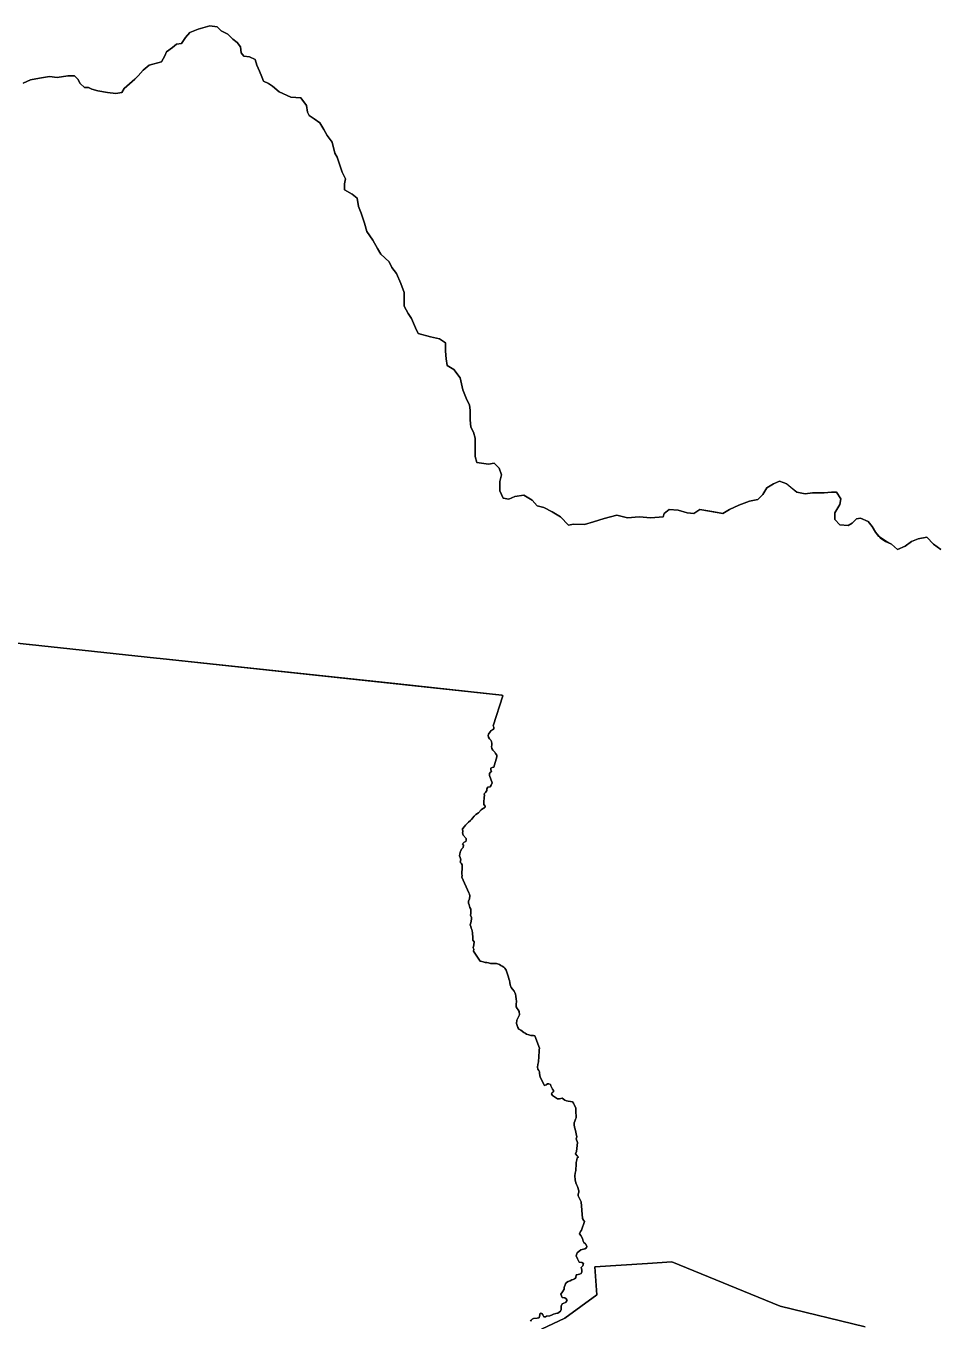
# Model space of a CAD drawing. Header units: inches. Extents: x 33.9 to 41.9, y -4.8 to 5.4.
# Drawn here: x 37.1842 to 37.5279, y 0.2744 to 0.7641 of the extents above; entities that cross this region are included whole.
import ezdxf

# ---------------------------------------------------------------- set-up
doc = ezdxf.new("R2010")
doc.units = ezdxf.units.IN
doc.header["$MEASUREMENT"] = 0
doc.layers.add('Counties', color=7, linetype='Continuous')

msp = doc.modelspace()

# ---------------------------------------------------------------- linework, layer by layer
at = {"layer": 'Counties'}
for points in [[(37.53009, 0.56617), (37.52726, 0.56824), (37.52476, 0.57081), (37.52146, 0.57021), (37.51899, 0.56918), (37.51652, 0.56741), (37.5137, 0.56618), (37.51144, 0.56819), (37.50946, 0.56916), (37.50658, 0.57112), (37.50532, 0.5727), (37.50408, 0.57491), (37.50251, 0.57681), (37.49969, 0.57807), (37.49812, 0.57776), (37.49655, 0.57618), (37.49498, 0.57524), (37.49185, 0.57556), (37.48997, 0.57746), (37.48998, 0.57998), (37.49186, 0.58314), (37.49218, 0.58535), (37.49062, 0.58788), (37.48874, 0.58788), (37.48592, 0.58757), (37.48153, 0.58758), (37.47871, 0.58726), (37.47557, 0.5879), (37.47401, 0.58917), (37.47182, 0.59106), (37.469, 0.59202), (37.4668, 0.59107), (37.46429, 0.58949), (37.46272, 0.58697), (37.46084, 0.58508), (37.4577, 0.58445), (37.45362, 0.58288), (37.45017, 0.5813), (37.44766, 0.57973), (37.44421, 0.58036), (37.43888, 0.58132), (37.43669, 0.57974), (37.43418, 0.58006), (37.43073, 0.58101), (37.42728, 0.58134), (37.4254, 0.57976), (37.42509, 0.57849), (37.42038, 0.57819), (37.416, 0.57851), (37.41161, 0.5782), (37.40753, 0.57915), (37.40283, 0.57789), (37.39875, 0.57664), (37.3953, 0.57569), (37.39122, 0.5757), (37.38934, 0.57539), (37.38621, 0.57855), (37.38308, 0.58045), (37.37995, 0.58203), (37.37745, 0.58267), (37.37557, 0.58488), (37.37244, 0.58678), (37.36899, 0.58616), (37.36679, 0.58521), (37.3646, 0.58553), (37.36335, 0.58837), (37.36336, 0.59185), (37.36399, 0.59437), (37.36305, 0.5969), (37.36118, 0.5988), (37.35898, 0.59849), (37.35459, 0.59913), (37.35397, 0.60134), (37.35398, 0.60513), (37.35398, 0.60829), (37.35336, 0.6105), (37.35242, 0.6124), (37.35211, 0.61524), (37.35212, 0.61871), (37.35181, 0.62092), (37.35088, 0.62282), (37.34932, 0.62661), (37.34838, 0.63104), (37.34588, 0.6342), (37.34338, 0.63578), (37.34307, 0.63831), (37.34276, 0.64115), (37.34277, 0.64431), (37.34058, 0.64589), (37.33713, 0.64653), (37.33243, 0.6478), (37.33149, 0.65001), (37.32993, 0.65349), (37.32868, 0.65539), (37.32712, 0.65823), (37.32712, 0.66044), (37.32713, 0.66329), (37.32588, 0.66676), (37.32432, 0.67055), (37.32245, 0.67277), (37.32151, 0.67498), (37.31838, 0.67783), (37.31713, 0.68004), (37.31526, 0.6832), (37.31307, 0.68636), (37.31213, 0.68952), (37.31089, 0.69332), (37.30995, 0.69584), (37.30933, 0.699), (37.30745, 0.70059), (37.30463, 0.70217), (37.30464, 0.70438), (37.30495, 0.70627), (37.30371, 0.7088), (37.30183, 0.71449), (37.3009, 0.71607), (37.29997, 0.72018), (37.29809, 0.72271), (37.29684, 0.72492), (37.29528, 0.72745), (37.29309, 0.72903), (37.29121, 0.7303), (37.29058, 0.73157), (37.29027, 0.73409), (37.28809, 0.73694), (37.28432, 0.73726), (37.27994, 0.73916), (37.27744, 0.74138), (37.27587, 0.74233), (37.27399, 0.74327), (37.27337, 0.74485), (37.27243, 0.74707), (37.2715, 0.74928), (37.27087, 0.75149), (37.26868, 0.75244), (37.26649, 0.75276), (37.26555, 0.75403), (37.26524, 0.75624), (37.26399, 0.75782), (37.26242, 0.75908), (37.26055, 0.76098), (37.25804, 0.76225), (37.25648, 0.76383), (37.25365, 0.76415), (37.24926, 0.76289), (37.24613, 0.76163), (37.24455, 0.75974), (37.24298, 0.75753), (37.2411, 0.75722), (37.23953, 0.75596), (37.23734, 0.75438), (37.23671, 0.7528), (37.23545, 0.75059), (37.23074, 0.74934), (37.22854, 0.74745), (37.22666, 0.74524), (37.2254, 0.74398), (37.22132, 0.74051), (37.22038, 0.73893), (37.21818, 0.73862), (37.21505, 0.73894), (37.21129, 0.73957), (37.20909, 0.74021), (37.20784, 0.74084), (37.20627, 0.74084), (37.20471, 0.74243), (37.20377, 0.74401), (37.20252, 0.74527), (37.20001, 0.74528), (37.19594, 0.74465), (37.19312, 0.74497), (37.18935, 0.74434), (37.1859, 0.74372), (37.18308, 0.74246)], [(37.18308, 0.74246), (37.1859, 0.74372), (37.18935, 0.74434), (37.19312, 0.74497), (37.19594, 0.74465), (37.20001, 0.74528), (37.20252, 0.74527), (37.20377, 0.74401), (37.20471, 0.74243), (37.20627, 0.74084), (37.20784, 0.74084), (37.20909, 0.74021), (37.21129, 0.73957), (37.21505, 0.73894), (37.21818, 0.73862), (37.22038, 0.73893), (37.22132, 0.74051), (37.2254, 0.74398), (37.22666, 0.74524), (37.22854, 0.74745), (37.23074, 0.74934), (37.23545, 0.75059), (37.23671, 0.7528), (37.23734, 0.75438), (37.23953, 0.75596), (37.2411, 0.75722), (37.24298, 0.75753), (37.24455, 0.75974), (37.24613, 0.76163), (37.24926, 0.76289), (37.25365, 0.76415), (37.25648, 0.76383), (37.25804, 0.76225), (37.26055, 0.76098), (37.26242, 0.75908), (37.26399, 0.75782), (37.26524, 0.75624), (37.26555, 0.75403), (37.26649, 0.75276), (37.26868, 0.75244), (37.27087, 0.75149), (37.2715, 0.74928), (37.27243, 0.74707), (37.27337, 0.74485), (37.27399, 0.74327), (37.27587, 0.74233), (37.27744, 0.74138), (37.27994, 0.73916), (37.28432, 0.73726), (37.28809, 0.73694), (37.29027, 0.73409), (37.29058, 0.73157), (37.29121, 0.7303), (37.29309, 0.72903), (37.29528, 0.72745), (37.29684, 0.72492), (37.29809, 0.72271), (37.29997, 0.72018), (37.3009, 0.71607), (37.30183, 0.71449), (37.30371, 0.7088), (37.30495, 0.70627), (37.30464, 0.70438), (37.30463, 0.70217), (37.30745, 0.70059), (37.30933, 0.699), (37.30995, 0.69584), (37.31089, 0.69332), (37.31213, 0.68952), (37.31307, 0.68636), (37.31526, 0.6832), (37.31713, 0.68004), (37.31838, 0.67783), (37.32151, 0.67498), (37.32245, 0.67277), (37.32432, 0.67055), (37.32588, 0.66676), (37.32713, 0.66329), (37.32712, 0.66044), (37.32712, 0.65823), (37.32868, 0.65539), (37.32993, 0.65349), (37.33149, 0.65001), (37.33243, 0.6478), (37.33713, 0.64653), (37.34058, 0.64589), (37.34277, 0.64431), (37.34276, 0.64115), (37.34307, 0.63831), (37.34338, 0.63578), (37.34588, 0.6342), (37.34838, 0.63104), (37.34932, 0.62661), (37.35088, 0.62282), (37.35181, 0.62092), (37.35212, 0.61871), (37.35211, 0.61524), (37.35242, 0.6124), (37.35336, 0.6105), (37.35398, 0.60829), (37.35398, 0.60513), (37.35397, 0.60134), (37.35459, 0.59913), (37.35898, 0.59849), (37.36118, 0.5988), (37.36305, 0.5969), (37.36399, 0.59437), (37.36336, 0.59185), (37.36335, 0.58837), (37.3646, 0.58553), (37.36679, 0.58521), (37.36899, 0.58616), (37.37244, 0.58678), (37.37557, 0.58488), (37.37745, 0.58267), (37.37995, 0.58203), (37.38308, 0.58045), (37.38621, 0.57855), (37.38934, 0.57539), (37.39122, 0.5757), (37.3953, 0.57569), (37.39875, 0.57664), (37.40283, 0.57789), (37.40753, 0.57915), (37.41161, 0.5782), (37.416, 0.57851), (37.42038, 0.57819), (37.42509, 0.57849), (37.4254, 0.57976), (37.42728, 0.58134), (37.43073, 0.58101), (37.43418, 0.58006), (37.43669, 0.57974), (37.43888, 0.58132), (37.44766, 0.57973), (37.45017, 0.5813), (37.45362, 0.58288), (37.4577, 0.58445), (37.46084, 0.58508), (37.46272, 0.58697), (37.46429, 0.58949), (37.4668, 0.59107), (37.469, 0.59202), (37.47182, 0.59106), (37.47557, 0.5879), (37.47871, 0.58726), (37.48153, 0.58758), (37.48592, 0.58757), (37.48874, 0.58788), (37.49062, 0.58788), (37.49218, 0.58535), (37.49186, 0.58314), (37.48998, 0.57998), (37.48997, 0.57746), (37.49185, 0.57556), (37.49498, 0.57524), (37.49655, 0.57618), (37.49812, 0.57776), (37.49969, 0.57807), (37.50251, 0.57681), (37.50408, 0.57491), (37.50532, 0.5727), (37.50714, 0.57055), (37.50912, 0.56923), (37.51144, 0.56819), (37.5137, 0.56618), (37.51652, 0.56741), (37.51899, 0.56918), (37.52146, 0.57021), (37.52476, 0.57081), (37.52726, 0.56824), (37.53009, 0.56617)], [(37.53009, 0.56617), (37.52726, 0.56824), (37.52476, 0.57081), (37.52146, 0.57021), (37.51899, 0.56918), (37.51652, 0.56741), (37.5137, 0.56618), (37.51144, 0.56819), (37.50946, 0.56916), (37.50658, 0.57112), (37.50532, 0.5727), (37.50408, 0.57491), (37.50251, 0.57681), (37.49969, 0.57807), (37.49812, 0.57776), (37.49655, 0.57618), (37.49498, 0.57524), (37.49185, 0.57556), (37.48997, 0.57746), (37.48998, 0.57998), (37.49186, 0.58314), (37.49218, 0.58535), (37.49062, 0.58788), (37.48874, 0.58788), (37.48592, 0.58757), (37.48153, 0.58758), (37.47871, 0.58726), (37.47557, 0.5879), (37.47401, 0.58917), (37.47182, 0.59106), (37.469, 0.59202), (37.4668, 0.59107), (37.46429, 0.58949), (37.46272, 0.58697), (37.46084, 0.58508), (37.4577, 0.58445), (37.45362, 0.58288), (37.45017, 0.5813), (37.44766, 0.57973), (37.44421, 0.58036), (37.43888, 0.58132), (37.43669, 0.57974), (37.43418, 0.58006), (37.43073, 0.58101), (37.42728, 0.58134), (37.4254, 0.57976), (37.42509, 0.57849), (37.42038, 0.57819), (37.416, 0.57851), (37.41161, 0.5782), (37.40753, 0.57915), (37.40283, 0.57789), (37.39875, 0.57664), (37.3953, 0.57569), (37.39122, 0.5757), (37.38934, 0.57539), (37.38621, 0.57855), (37.38308, 0.58045), (37.37995, 0.58203), (37.37745, 0.58267), (37.37557, 0.58488), (37.37244, 0.58678), (37.36899, 0.58616), (37.36679, 0.58521), (37.3646, 0.58553), (37.36335, 0.58837), (37.36336, 0.59185), (37.36399, 0.59437), (37.36305, 0.5969), (37.36118, 0.5988), (37.35898, 0.59849), (37.35459, 0.59913), (37.35397, 0.60134), (37.35398, 0.60513), (37.35398, 0.60829), (37.35336, 0.6105), (37.35242, 0.6124), (37.35211, 0.61524), (37.35212, 0.61871), (37.35181, 0.62092), (37.35088, 0.62282), (37.34932, 0.62661), (37.34838, 0.63104), (37.34588, 0.6342), (37.34338, 0.63578), (37.34307, 0.63831), (37.34276, 0.64115), (37.34277, 0.64431), (37.34058, 0.64589), (37.33713, 0.64653), (37.33243, 0.6478), (37.33149, 0.65001), (37.32993, 0.65349), (37.32868, 0.65539), (37.32712, 0.65823), (37.32712, 0.66044), (37.32713, 0.66329), (37.32588, 0.66676), (37.32432, 0.67055), (37.32245, 0.67277), (37.32151, 0.67498), (37.31838, 0.67783), (37.31713, 0.68004), (37.31526, 0.6832), (37.31307, 0.68636), (37.31213, 0.68952), (37.31089, 0.69332), (37.30995, 0.69584), (37.30933, 0.699), (37.30745, 0.70059), (37.30463, 0.70217), (37.30464, 0.70438), (37.30495, 0.70627), (37.30371, 0.7088), (37.30183, 0.71449), (37.3009, 0.71607), (37.29997, 0.72018), (37.29809, 0.72271), (37.29684, 0.72492), (37.29528, 0.72745), (37.29309, 0.72903), (37.29121, 0.7303), (37.29058, 0.73157), (37.29027, 0.73409), (37.28809, 0.73694), (37.28432, 0.73726), (37.27994, 0.73916), (37.27744, 0.74138), (37.27587, 0.74233), (37.27399, 0.74327), (37.27337, 0.74485), (37.27243, 0.74707), (37.2715, 0.74928), (37.27087, 0.75149), (37.26868, 0.75244), (37.26649, 0.75276), (37.26555, 0.75403), (37.26524, 0.75624), (37.26399, 0.75782), (37.26242, 0.75908), (37.26055, 0.76098), (37.25804, 0.76225), (37.25648, 0.76383), (37.25365, 0.76415), (37.24926, 0.76289), (37.24613, 0.76163), (37.24455, 0.75974), (37.24298, 0.75753), (37.2411, 0.75722), (37.23953, 0.75596), (37.23734, 0.75438), (37.23671, 0.7528), (37.23545, 0.75059), (37.23074, 0.74934), (37.22854, 0.74745), (37.22666, 0.74524), (37.2254, 0.74398), (37.22132, 0.74051), (37.22038, 0.73893), (37.21818, 0.73862), (37.21505, 0.73894), (37.21129, 0.73957), (37.20909, 0.74021), (37.20784, 0.74084), (37.20627, 0.74084), (37.20471, 0.74243), (37.20377, 0.74401), (37.20252, 0.74527), (37.20001, 0.74528), (37.19594, 0.74465), (37.19312, 0.74497), (37.18935, 0.74434), (37.1859, 0.74372), (37.18308, 0.74246)], [(37.18308, 0.74246), (37.1859, 0.74372), (37.18935, 0.74434), (37.19312, 0.74497), (37.19594, 0.74465), (37.20001, 0.74528), (37.20252, 0.74527), (37.20377, 0.74401), (37.20471, 0.74243), (37.20627, 0.74084), (37.20784, 0.74084), (37.20909, 0.74021), (37.21129, 0.73957), (37.21505, 0.73894), (37.21818, 0.73862), (37.22038, 0.73893), (37.22132, 0.74051), (37.2254, 0.74398), (37.22666, 0.74524), (37.22854, 0.74745), (37.23074, 0.74934), (37.23545, 0.75059), (37.23671, 0.7528), (37.23734, 0.75438), (37.23953, 0.75596), (37.2411, 0.75722), (37.24298, 0.75753), (37.24455, 0.75974), (37.24613, 0.76163), (37.24926, 0.76289), (37.25365, 0.76415), (37.25648, 0.76383), (37.25804, 0.76225), (37.26055, 0.76098), (37.26242, 0.75908), (37.26399, 0.75782), (37.26524, 0.75624), (37.26555, 0.75403), (37.26649, 0.75276), (37.26868, 0.75244), (37.27087, 0.75149), (37.2715, 0.74928), (37.27243, 0.74707), (37.27337, 0.74485), (37.27399, 0.74327), (37.27587, 0.74233), (37.27744, 0.74138), (37.27994, 0.73916), (37.28432, 0.73726), (37.28809, 0.73694), (37.29027, 0.73409), (37.29058, 0.73157), (37.29121, 0.7303), (37.29309, 0.72903), (37.29528, 0.72745), (37.29684, 0.72492), (37.29809, 0.72271), (37.29997, 0.72018), (37.3009, 0.71607), (37.30183, 0.71449), (37.30371, 0.7088), (37.30495, 0.70627), (37.30464, 0.70438), (37.30463, 0.70217), (37.30745, 0.70059), (37.30933, 0.699), (37.30995, 0.69584), (37.31089, 0.69332), (37.31213, 0.68952), (37.31307, 0.68636), (37.31526, 0.6832), (37.31713, 0.68004), (37.31838, 0.67783), (37.32151, 0.67498), (37.32245, 0.67277), (37.32432, 0.67055), (37.32588, 0.66676), (37.32713, 0.66329), (37.32712, 0.66044), (37.32712, 0.65823), (37.32868, 0.65539), (37.32993, 0.65349), (37.33149, 0.65001), (37.33243, 0.6478), (37.33713, 0.64653), (37.34058, 0.64589), (37.34277, 0.64431), (37.34276, 0.64115), (37.34307, 0.63831), (37.34338, 0.63578), (37.34588, 0.6342), (37.34838, 0.63104), (37.34932, 0.62661), (37.35088, 0.62282), (37.35181, 0.62092), (37.35212, 0.61871), (37.35211, 0.61524), (37.35242, 0.6124), (37.35336, 0.6105), (37.35398, 0.60829), (37.35398, 0.60513), (37.35397, 0.60134), (37.35459, 0.59913), (37.35898, 0.59849), (37.36118, 0.5988), (37.36305, 0.5969), (37.36399, 0.59437), (37.36336, 0.59185), (37.36335, 0.58837), (37.3646, 0.58553), (37.36679, 0.58521), (37.36899, 0.58616), (37.37244, 0.58678), (37.37557, 0.58488), (37.37745, 0.58267), (37.37995, 0.58203), (37.38308, 0.58045), (37.38621, 0.57855), (37.38934, 0.57539), (37.39122, 0.5757), (37.3953, 0.57569), (37.39875, 0.57664), (37.40283, 0.57789), (37.40753, 0.57915), (37.41161, 0.5782), (37.416, 0.57851), (37.42038, 0.57819), (37.42509, 0.57849), (37.4254, 0.57976), (37.42728, 0.58134), (37.43073, 0.58101), (37.43418, 0.58006), (37.43669, 0.57974), (37.43888, 0.58132), (37.44766, 0.57973), (37.45017, 0.5813), (37.45362, 0.58288), (37.4577, 0.58445), (37.46084, 0.58508), (37.46272, 0.58697), (37.46429, 0.58949), (37.4668, 0.59107), (37.469, 0.59202), (37.47182, 0.59106), (37.47557, 0.5879), (37.47871, 0.58726), (37.48153, 0.58758), (37.48592, 0.58757), (37.48874, 0.58788), (37.49062, 0.58788), (37.49218, 0.58535), (37.49186, 0.58314), (37.48998, 0.57998), (37.48997, 0.57746), (37.49185, 0.57556), (37.49498, 0.57524), (37.49655, 0.57618), (37.49812, 0.57776), (37.49969, 0.57807), (37.50251, 0.57681), (37.50408, 0.57491), (37.50532, 0.5727), (37.50714, 0.57055), (37.50912, 0.56923), (37.51144, 0.56819), (37.5137, 0.56618), (37.51652, 0.56741), (37.51899, 0.56918), (37.52146, 0.57021), (37.52476, 0.57081), (37.52726, 0.56824), (37.53009, 0.56617)], [(37.14695, 0.53452), (37.18536, 0.53032), (37.18549, 0.5303), (37.23347, 0.52514), (37.2349, 0.52499), (37.36406, 0.51112), (37.36448, 0.51085), (37.36075, 0.4995), (37.36107, 0.49902), (37.36103, 0.49833), (37.36054, 0.498), (37.36011, 0.49769), (37.35963, 0.49718), (37.35908, 0.49641), (37.35897, 0.49591), (37.3591, 0.49519), (37.35937, 0.49459), (37.35989, 0.4941), (37.36018, 0.49356), (37.36031, 0.49279), (37.36033, 0.49225), (37.36017, 0.4917), (37.36026, 0.49098), (37.36074, 0.49027), (37.36139, 0.48956), (37.36175, 0.48906), (37.36213, 0.48843), (37.36223, 0.48775), (37.36103, 0.4839), (37.36043, 0.48371), (37.35997, 0.4835), (37.35997, 0.48281), (37.36022, 0.48225), (37.35974, 0.48196), (37.35938, 0.48144), (37.35946, 0.48079), (37.36047, 0.47794), (37.36004, 0.47708), (37.35968, 0.47645), (37.35873, 0.47635), (37.35842, 0.4757), (37.35835, 0.475), (37.35789, 0.47424), (37.35744, 0.47374), (37.35758, 0.47318), (37.35745, 0.4725), (37.35743, 0.47188), (37.35727, 0.47109), (37.35724, 0.47047), (37.35731, 0.46979), (37.35775, 0.46913), (37.35771, 0.46854), (37.35715, 0.46832), (37.35628, 0.4678), (37.35523, 0.46665), (37.35422, 0.46599), (37.3536, 0.46541), (37.35295, 0.4646), (37.35258, 0.46412), (37.35221, 0.46377), (37.35147, 0.46309), (37.35106, 0.4627), (37.35039, 0.46195), (37.34997, 0.46143), (37.34926, 0.46055), (37.34935, 0.45949), (37.34916, 0.459), (37.34942, 0.45811), (37.3506, 0.45686), (37.35066, 0.45634), (37.35044, 0.45583), (37.34981, 0.45554), (37.34925, 0.4549), (37.3496, 0.45444), (37.34951, 0.45353), (37.34902, 0.45294), (37.34851, 0.45206), (37.34818, 0.45106), (37.34808, 0.45038), (37.34836, 0.44973), (37.34852, 0.4489), (37.3483, 0.44797), (37.34867, 0.44762), (37.34913, 0.447), (37.34911, 0.44613), (37.34895, 0.44347), (37.34909, 0.44298), (37.34898, 0.44231), (37.35163, 0.43641), (37.35187, 0.43589), (37.35199, 0.43522), (37.35186, 0.43413), (37.35149, 0.43322), (37.35146, 0.43249), (37.35171, 0.43188), (37.35182, 0.43137), (37.35197, 0.43078), (37.35241, 0.43022), (37.35242, 0.42849), (37.35222, 0.42787), (37.35257, 0.42706), (37.35264, 0.42655), (37.35243, 0.42565), (37.3523, 0.42498), (37.35216, 0.42424), (37.35235, 0.42362), (37.35253, 0.42304), (37.3527, 0.42249), (37.35283, 0.42194), (37.35297, 0.42125), (37.35298, 0.42073), (37.35314, 0.41989), (37.35315, 0.41912), (37.35315, 0.41845), (37.35356, 0.41781), (37.35345, 0.41675), (37.35325, 0.41561), (37.35347, 0.41503), (37.35341, 0.41434), (37.35589, 0.41053), (37.35656, 0.4104), (37.35707, 0.41026), (37.35781, 0.41007), (37.35846, 0.40998), (37.35905, 0.4099), (37.35984, 0.40959), (37.36054, 0.40963), (37.36155, 0.40965), (37.36206, 0.40966), (37.36319, 0.40929), (37.36373, 0.40885), (37.36422, 0.40868), (37.36489, 0.40826), (37.36526, 0.40783), (37.36574, 0.40707), (37.36655, 0.40445), (37.36677, 0.40385), (37.36699, 0.40327), (37.36712, 0.4025), (37.36726, 0.40154), (37.36762, 0.40056), (37.36816, 0.39992), (37.36875, 0.39914), (37.36898, 0.39868), (37.36923, 0.39801), (37.3694, 0.39733), (37.36944, 0.39619), (37.36964, 0.39539), (37.36947, 0.39419), (37.36951, 0.39325), (37.36988, 0.39258), (37.37029, 0.39209), (37.37068, 0.3915), (37.37076, 0.39029), (37.37057, 0.38977), (37.37029, 0.38921), (37.36973, 0.3882), (37.36967, 0.387), (37.3699, 0.3862), (37.37013, 0.38548), (37.37045, 0.38488), (37.37121, 0.38449), (37.37239, 0.38356), (37.37292, 0.38329), (37.37343, 0.38299), (37.37431, 0.38267), (37.37502, 0.38248), (37.37601, 0.38245), (37.37656, 0.38228), (37.37827, 0.37769), (37.37817, 0.37699), (37.37815, 0.37647), (37.37792, 0.37246), (37.37774, 0.37141), (37.37754, 0.37044), (37.37772, 0.36968), (37.37813, 0.36916), (37.37827, 0.36865), (37.37831, 0.36811), (37.37853, 0.36661), (37.38025, 0.36348), (37.38079, 0.36379), (37.38135, 0.3641), (37.38185, 0.3642), (37.3825, 0.36385), (37.38262, 0.36334), (37.38293, 0.36259), (37.38329, 0.36208), (37.38356, 0.36164), (37.38358, 0.36111), (37.38312, 0.36087), (37.38287, 0.3604), (37.38325, 0.35975), (37.38518, 0.35853), (37.38585, 0.35853), (37.38688, 0.35868), (37.38785, 0.35796), (37.38856, 0.3577), (37.38914, 0.35756), (37.38999, 0.35745), (37.39086, 0.35731), (37.39117, 0.35684), (37.39146, 0.35629), (37.39209, 0.35497), (37.39205, 0.35403), (37.39221, 0.35129), (37.39197, 0.3508), (37.39164, 0.34997), (37.39143, 0.34935), (37.39141, 0.34859), (37.39158, 0.34779), (37.39181, 0.34706), (37.39239, 0.34412), (37.39219, 0.34336), (37.39263, 0.34193), (37.39225, 0.33861), (37.39193, 0.33774), (37.39256, 0.33696), (37.39306, 0.33647), (37.39255, 0.33618), (37.39247, 0.33544), (37.39219, 0.33444), (37.3922, 0.33388), (37.39204, 0.33135), (37.39183, 0.33038), (37.39167, 0.32938), (37.39175, 0.32791), (37.39202, 0.32675), (37.39228, 0.3261), (37.39269, 0.32533), (37.39319, 0.32368), (37.39317, 0.32315), (37.393, 0.32243), (37.39299, 0.32183), (37.39409, 0.31952), (37.39463, 0.31319), (37.3949, 0.31265), (37.39529, 0.31207), (37.39426, 0.30876), (37.39387, 0.30836), (37.39349, 0.30745), (37.39398, 0.30676), (37.39464, 0.30572), (37.39488, 0.30463), (37.39511, 0.30418), (37.39576, 0.30365), (37.39627, 0.30279), (37.39606, 0.30211), (37.3954, 0.30182), (37.39398, 0.30134), (37.39259, 0.30027), (37.3922, 0.29909), (37.39266, 0.29804), (37.39289, 0.2975), (37.39338, 0.29675), (37.39436, 0.29664), (37.39495, 0.29621), (37.39468, 0.29528), (37.39412, 0.29467), (37.39429, 0.29385), (37.39436, 0.29303), (37.39403, 0.29248), (37.39348, 0.29219), (37.39288, 0.29209), (37.39224, 0.29189), (37.39205, 0.29074), (37.39158, 0.29039), (37.39111, 0.29019), (37.39059, 0.29001), (37.38995, 0.28969), (37.3891, 0.28938), (37.38848, 0.28904), (37.38811, 0.28852), (37.3877, 0.28713), (37.3876, 0.28657), (37.38703, 0.28549), (37.38639, 0.28465), (37.38683, 0.28331), (37.38787, 0.28319), (37.38839, 0.28291), (37.38874, 0.28222), (37.38813, 0.28147), (37.38757, 0.28123), (37.3869, 0.28098), (37.38657, 0.2801), (37.38652, 0.27881), (37.3862, 0.27819), (37.38528, 0.2775), (37.3845, 0.27725), (37.38358, 0.27705), (37.38305, 0.27682), (37.38223, 0.27645), (37.38103, 0.27636), (37.38058, 0.27607), (37.37997, 0.27611), (37.37964, 0.27678), (37.37915, 0.27734), (37.37863, 0.27744), (37.37845, 0.27683), (37.37819, 0.27564), (37.37739, 0.27556), (37.37608, 0.27543), (37.37557, 0.27521), (37.37523, 0.27483), (37.37495, 0.27436)], [(37.37495, 0.27436), (37.37523, 0.27483), (37.37557, 0.27521), (37.37608, 0.27543), (37.37739, 0.27556), (37.37819, 0.27564), (37.37845, 0.27683), (37.37863, 0.27744), (37.37915, 0.27734), (37.37964, 0.27678), (37.37997, 0.27611), (37.38058, 0.27607), (37.38103, 0.27636), (37.38223, 0.27645), (37.38305, 0.27682), (37.38358, 0.27705), (37.3845, 0.27725), (37.38528, 0.2775), (37.3862, 0.27819), (37.38652, 0.27881), (37.38657, 0.2801), (37.3869, 0.28098), (37.38757, 0.28123), (37.38813, 0.28147), (37.38874, 0.28222), (37.38839, 0.28291), (37.38787, 0.28319), (37.38683, 0.28331), (37.38639, 0.28465), (37.38703, 0.28549), (37.3876, 0.28657), (37.3877, 0.28713), (37.38811, 0.28852), (37.38848, 0.28904), (37.3891, 0.28938), (37.38995, 0.28969), (37.39059, 0.29001), (37.39111, 0.29019), (37.39158, 0.29039), (37.39205, 0.29074), (37.39224, 0.29189), (37.39288, 0.29209), (37.39348, 0.29219), (37.39403, 0.29248), (37.39436, 0.29303), (37.39429, 0.29385), (37.39412, 0.29467), (37.39468, 0.29528), (37.39495, 0.29621), (37.39436, 0.29664), (37.39338, 0.29675), (37.39289, 0.2975), (37.39266, 0.29804), (37.3922, 0.29909), (37.39259, 0.30027), (37.39398, 0.30134), (37.3954, 0.30182), (37.39606, 0.30211), (37.39627, 0.30279), (37.39576, 0.30365), (37.39511, 0.30418), (37.39488, 0.30463), (37.39464, 0.30572), (37.39398, 0.30676), (37.39349, 0.30745), (37.39387, 0.30836), (37.39426, 0.30876), (37.39529, 0.31207), (37.3949, 0.31265), (37.39463, 0.31319), (37.39409, 0.31952), (37.39299, 0.32183), (37.393, 0.32243), (37.39317, 0.32315), (37.39319, 0.32368), (37.39269, 0.32533), (37.39228, 0.3261), (37.39202, 0.32675), (37.39175, 0.32791), (37.39167, 0.32938), (37.39183, 0.33038), (37.39204, 0.33135), (37.3922, 0.33388), (37.39219, 0.33444), (37.39247, 0.33544), (37.39255, 0.33618), (37.39306, 0.33647), (37.39256, 0.33696), (37.39193, 0.33774), (37.39225, 0.33861), (37.39263, 0.34193), (37.39219, 0.34336), (37.39239, 0.34412), (37.39181, 0.34706), (37.39158, 0.34779), (37.39141, 0.34859), (37.39143, 0.34935), (37.39164, 0.34997), (37.39197, 0.3508), (37.39221, 0.35129), (37.39205, 0.35403), (37.39209, 0.35497), (37.39146, 0.35629), (37.39117, 0.35684), (37.39086, 0.35731), (37.38999, 0.35745), (37.38914, 0.35756), (37.38856, 0.3577), (37.38785, 0.35796), (37.38688, 0.35868), (37.38585, 0.35853), (37.38518, 0.35853), (37.38325, 0.35975), (37.38287, 0.3604), (37.38312, 0.36087), (37.38358, 0.36111), (37.38356, 0.36164), (37.38329, 0.36208), (37.38293, 0.36259), (37.38262, 0.36334), (37.3825, 0.36385), (37.38185, 0.3642), (37.38135, 0.3641), (37.38079, 0.36379), (37.38025, 0.36348), (37.37853, 0.36661), (37.37831, 0.36811), (37.37827, 0.36865), (37.37813, 0.36916), (37.37772, 0.36968), (37.37754, 0.37044), (37.37774, 0.37141), (37.37792, 0.37246), (37.37815, 0.37647), (37.37817, 0.37699), (37.37827, 0.37769), (37.37656, 0.38228), (37.37601, 0.38245), (37.37502, 0.38248), (37.37431, 0.38267), (37.37343, 0.38299), (37.37292, 0.38329), (37.37239, 0.38356), (37.37121, 0.38449), (37.37045, 0.38488), (37.37013, 0.38548), (37.3699, 0.3862), (37.36967, 0.387), (37.36973, 0.3882), (37.37029, 0.38921), (37.37057, 0.38977), (37.37076, 0.39029), (37.37068, 0.3915), (37.37029, 0.39209), (37.36988, 0.39258), (37.36951, 0.39325), (37.36947, 0.39419), (37.36964, 0.39539), (37.36944, 0.39619), (37.3694, 0.39733), (37.36923, 0.39801), (37.36898, 0.39868), (37.36875, 0.39914), (37.36816, 0.39992), (37.36762, 0.40056), (37.36726, 0.40154), (37.36712, 0.4025), (37.36699, 0.40327), (37.36677, 0.40385), (37.36655, 0.40445), (37.36574, 0.40707), (37.36526, 0.40783), (37.36489, 0.40826), (37.36422, 0.40868), (37.36373, 0.40885), (37.36319, 0.40929), (37.36206, 0.40966), (37.36155, 0.40965), (37.36054, 0.40963), (37.35984, 0.40959), (37.35905, 0.4099), (37.35846, 0.40998), (37.35781, 0.41007), (37.35707, 0.41026), (37.35656, 0.4104), (37.35589, 0.41053), (37.35341, 0.41434), (37.35347, 0.41503), (37.35325, 0.41561), (37.35345, 0.41675), (37.35356, 0.41781), (37.35315, 0.41845), (37.35315, 0.41912), (37.35314, 0.41989), (37.35298, 0.42073), (37.35297, 0.42125), (37.35283, 0.42194), (37.3527, 0.42249), (37.35253, 0.42304), (37.35235, 0.42362), (37.35216, 0.42424), (37.3523, 0.42498), (37.35243, 0.42565), (37.35264, 0.42655), (37.35257, 0.42706), (37.35222, 0.42787), (37.35242, 0.42849), (37.35241, 0.43022), (37.35197, 0.43078), (37.35182, 0.43137), (37.35171, 0.43188), (37.35146, 0.43249), (37.35149, 0.43322), (37.35186, 0.43413), (37.35199, 0.43522), (37.35187, 0.43589), (37.35163, 0.43641), (37.34898, 0.44231), (37.34909, 0.44298), (37.34895, 0.44347), (37.34911, 0.44613), (37.34913, 0.447), (37.34867, 0.44762), (37.3483, 0.44797), (37.34852, 0.4489), (37.34836, 0.44973), (37.34808, 0.45038), (37.34818, 0.45106), (37.34851, 0.45206), (37.34902, 0.45294), (37.34951, 0.45353), (37.3496, 0.45444), (37.34925, 0.4549), (37.34981, 0.45554), (37.35044, 0.45583), (37.35066, 0.45634), (37.3506, 0.45686), (37.34942, 0.45811), (37.34916, 0.459), (37.34935, 0.45949), (37.34926, 0.46055), (37.34997, 0.46143), (37.35039, 0.46195), (37.35106, 0.4627), (37.35147, 0.46309), (37.35221, 0.46377), (37.35258, 0.46412), (37.35295, 0.4646), (37.3536, 0.46541), (37.35422, 0.46599), (37.35523, 0.46665), (37.35628, 0.4678), (37.35715, 0.46832), (37.35771, 0.46854), (37.35775, 0.46913), (37.35731, 0.46979), (37.35724, 0.47047), (37.35727, 0.47109), (37.35743, 0.47188), (37.35745, 0.4725), (37.35758, 0.47318), (37.35744, 0.47374), (37.35789, 0.47424), (37.35835, 0.475), (37.35842, 0.4757), (37.35873, 0.47635), (37.35968, 0.47645), (37.36004, 0.47708), (37.36047, 0.47794), (37.35946, 0.48079), (37.35938, 0.48144), (37.35974, 0.48196), (37.36022, 0.48225), (37.35997, 0.48281), (37.35997, 0.4835), (37.36043, 0.48371), (37.36103, 0.4839), (37.36223, 0.48775), (37.36213, 0.48843), (37.36175, 0.48906), (37.36139, 0.48956), (37.36074, 0.49027), (37.36026, 0.49098), (37.36017, 0.4917), (37.36033, 0.49225), (37.36031, 0.49279), (37.36018, 0.49356), (37.35989, 0.4941), (37.35937, 0.49459), (37.3591, 0.49519), (37.35897, 0.49591), (37.35908, 0.49641), (37.35963, 0.49718), (37.36011, 0.49769), (37.36054, 0.498), (37.36103, 0.49833), (37.36107, 0.49902), (37.36075, 0.4995), (37.36448, 0.51085), (37.36406, 0.51112), (37.32473, 0.51535), (37.2349, 0.52499), (37.23347, 0.52514), (37.18549, 0.5303), (37.18536, 0.53032), (37.14695, 0.53452)], [(37.14695, 0.53452), (37.18536, 0.53032), (37.18549, 0.5303), (37.23347, 0.52514), (37.2349, 0.52499), (37.36406, 0.51112), (37.36448, 0.51085), (37.36075, 0.4995), (37.36107, 0.49902), (37.36103, 0.49833), (37.36054, 0.498), (37.36011, 0.49769), (37.35963, 0.49718), (37.35908, 0.49641), (37.35897, 0.49591), (37.3591, 0.49519), (37.35937, 0.49459), (37.35989, 0.4941), (37.36018, 0.49356), (37.36031, 0.49279), (37.36033, 0.49225), (37.36017, 0.4917), (37.36026, 0.49098), (37.36074, 0.49027), (37.36139, 0.48956), (37.36175, 0.48906), (37.36213, 0.48843), (37.36223, 0.48775), (37.36103, 0.4839), (37.36043, 0.48371), (37.35997, 0.4835), (37.35997, 0.48281), (37.36022, 0.48225), (37.35974, 0.48196), (37.35938, 0.48144), (37.35946, 0.48079), (37.36047, 0.47794), (37.36004, 0.47708), (37.35968, 0.47645), (37.35873, 0.47635), (37.35842, 0.4757), (37.35835, 0.475), (37.35789, 0.47424), (37.35744, 0.47374), (37.35758, 0.47318), (37.35745, 0.4725), (37.35743, 0.47188), (37.35727, 0.47109), (37.35724, 0.47047), (37.35731, 0.46979), (37.35775, 0.46913), (37.35771, 0.46854), (37.35715, 0.46832), (37.35628, 0.4678), (37.35523, 0.46665), (37.35422, 0.46599), (37.3536, 0.46541), (37.35295, 0.4646), (37.35258, 0.46412), (37.35221, 0.46377), (37.35147, 0.46309), (37.35106, 0.4627), (37.35039, 0.46195), (37.34997, 0.46143), (37.34926, 0.46055), (37.34935, 0.45949), (37.34916, 0.459), (37.34942, 0.45811), (37.3506, 0.45686), (37.35066, 0.45634), (37.35044, 0.45583), (37.34981, 0.45554), (37.34925, 0.4549), (37.3496, 0.45444), (37.34951, 0.45353), (37.34902, 0.45294), (37.34851, 0.45206), (37.34818, 0.45106), (37.34808, 0.45038), (37.34836, 0.44973), (37.34852, 0.4489), (37.3483, 0.44797), (37.34867, 0.44762), (37.34913, 0.447), (37.34911, 0.44613), (37.34895, 0.44347), (37.34909, 0.44298), (37.34898, 0.44231), (37.35163, 0.43641), (37.35187, 0.43589), (37.35199, 0.43522), (37.35186, 0.43413), (37.35149, 0.43322), (37.35146, 0.43249), (37.35171, 0.43188), (37.35182, 0.43137), (37.35197, 0.43078), (37.35241, 0.43022), (37.35242, 0.42849), (37.35222, 0.42787), (37.35257, 0.42706), (37.35264, 0.42655), (37.35243, 0.42565), (37.3523, 0.42498), (37.35216, 0.42424), (37.35235, 0.42362), (37.35253, 0.42304), (37.3527, 0.42249), (37.35283, 0.42194), (37.35297, 0.42125), (37.35298, 0.42073), (37.35314, 0.41989), (37.35315, 0.41912), (37.35315, 0.41845), (37.35356, 0.41781), (37.35345, 0.41675), (37.35325, 0.41561), (37.35347, 0.41503), (37.35341, 0.41434), (37.35589, 0.41053), (37.35656, 0.4104), (37.35707, 0.41026), (37.35781, 0.41007), (37.35846, 0.40998), (37.35905, 0.4099), (37.35984, 0.40959), (37.36054, 0.40963), (37.36155, 0.40965), (37.36206, 0.40966), (37.36319, 0.40929), (37.36373, 0.40885), (37.36422, 0.40868), (37.36489, 0.40826), (37.36526, 0.40783), (37.36574, 0.40707), (37.36655, 0.40445), (37.36677, 0.40385), (37.36699, 0.40327), (37.36712, 0.4025), (37.36726, 0.40154), (37.36762, 0.40056), (37.36816, 0.39992), (37.36875, 0.39914), (37.36898, 0.39868), (37.36923, 0.39801), (37.3694, 0.39733), (37.36944, 0.39619), (37.36964, 0.39539), (37.36947, 0.39419), (37.36951, 0.39325), (37.36988, 0.39258), (37.37029, 0.39209), (37.37068, 0.3915), (37.37076, 0.39029), (37.37057, 0.38977), (37.37029, 0.38921), (37.36973, 0.3882), (37.36967, 0.387), (37.3699, 0.3862), (37.37013, 0.38548), (37.37045, 0.38488), (37.37121, 0.38449), (37.37239, 0.38356), (37.37292, 0.38329), (37.37343, 0.38299), (37.37431, 0.38267), (37.37502, 0.38248), (37.37601, 0.38245), (37.37656, 0.38228), (37.37827, 0.37769), (37.37817, 0.37699), (37.37815, 0.37647), (37.37792, 0.37246), (37.37774, 0.37141), (37.37754, 0.37044), (37.37772, 0.36968), (37.37813, 0.36916), (37.37827, 0.36865), (37.37831, 0.36811), (37.37853, 0.36661), (37.38025, 0.36348), (37.38079, 0.36379), (37.38135, 0.3641), (37.38185, 0.3642), (37.3825, 0.36385), (37.38262, 0.36334), (37.38293, 0.36259), (37.38329, 0.36208), (37.38356, 0.36164), (37.38358, 0.36111), (37.38312, 0.36087), (37.38287, 0.3604), (37.38325, 0.35975), (37.38518, 0.35853), (37.38585, 0.35853), (37.38688, 0.35868), (37.38785, 0.35796), (37.38856, 0.3577), (37.38914, 0.35756), (37.38999, 0.35745), (37.39086, 0.35731), (37.39117, 0.35684), (37.39146, 0.35629), (37.39209, 0.35497), (37.39205, 0.35403), (37.39221, 0.35129), (37.39197, 0.3508), (37.39164, 0.34997), (37.39143, 0.34935), (37.39141, 0.34859), (37.39158, 0.34779), (37.39181, 0.34706), (37.39239, 0.34412), (37.39219, 0.34336), (37.39263, 0.34193), (37.39225, 0.33861), (37.39193, 0.33774), (37.39256, 0.33696), (37.39306, 0.33647), (37.39255, 0.33618), (37.39247, 0.33544), (37.39219, 0.33444), (37.3922, 0.33388), (37.39204, 0.33135), (37.39183, 0.33038), (37.39167, 0.32938), (37.39175, 0.32791), (37.39202, 0.32675), (37.39228, 0.3261), (37.39269, 0.32533), (37.39319, 0.32368), (37.39317, 0.32315), (37.393, 0.32243), (37.39299, 0.32183), (37.39409, 0.31952), (37.39463, 0.31319), (37.3949, 0.31265), (37.39529, 0.31207), (37.39426, 0.30876), (37.39387, 0.30836), (37.39349, 0.30745), (37.39398, 0.30676), (37.39464, 0.30572), (37.39488, 0.30463), (37.39511, 0.30418), (37.39576, 0.30365), (37.39627, 0.30279), (37.39606, 0.30211), (37.3954, 0.30182), (37.39398, 0.30134), (37.39259, 0.30027), (37.3922, 0.29909), (37.39266, 0.29804), (37.39289, 0.2975), (37.39338, 0.29675), (37.39436, 0.29664), (37.39495, 0.29621), (37.39468, 0.29528), (37.39412, 0.29467), (37.39429, 0.29385), (37.39436, 0.29303), (37.39403, 0.29248), (37.39348, 0.29219), (37.39288, 0.29209), (37.39224, 0.29189), (37.39205, 0.29074), (37.39158, 0.29039), (37.39111, 0.29019), (37.39059, 0.29001), (37.38995, 0.28969), (37.3891, 0.28938), (37.38848, 0.28904), (37.38811, 0.28852), (37.3877, 0.28713), (37.3876, 0.28657), (37.38703, 0.28549), (37.38639, 0.28465), (37.38683, 0.28331), (37.38787, 0.28319), (37.38839, 0.28291), (37.38874, 0.28222), (37.38813, 0.28147), (37.38757, 0.28123), (37.3869, 0.28098), (37.38657, 0.2801), (37.38652, 0.27881), (37.3862, 0.27819), (37.38528, 0.2775), (37.3845, 0.27725), (37.38358, 0.27705), (37.38305, 0.27682), (37.38223, 0.27645), (37.38103, 0.27636), (37.38058, 0.27607), (37.37997, 0.27611), (37.37964, 0.27678), (37.37915, 0.27734), (37.37863, 0.27744), (37.37845, 0.27683), (37.37819, 0.27564), (37.37739, 0.27556), (37.37608, 0.27543), (37.37557, 0.27521), (37.37523, 0.27483), (37.37495, 0.27436)], [(37.37495, 0.27436), (37.37523, 0.27483), (37.37557, 0.27521), (37.37608, 0.27543), (37.37739, 0.27556), (37.37819, 0.27564), (37.37845, 0.27683), (37.37863, 0.27744), (37.37915, 0.27734), (37.37964, 0.27678), (37.37997, 0.27611), (37.38058, 0.27607), (37.38103, 0.27636), (37.38223, 0.27645), (37.38305, 0.27682), (37.38358, 0.27705), (37.3845, 0.27725), (37.38528, 0.2775), (37.3862, 0.27819), (37.38652, 0.27881), (37.38657, 0.2801), (37.3869, 0.28098), (37.38757, 0.28123), (37.38813, 0.28147), (37.38874, 0.28222), (37.38839, 0.28291), (37.38787, 0.28319), (37.38683, 0.28331), (37.38639, 0.28465), (37.38703, 0.28549), (37.3876, 0.28657), (37.3877, 0.28713), (37.38811, 0.28852), (37.38848, 0.28904), (37.3891, 0.28938), (37.38995, 0.28969), (37.39059, 0.29001), (37.39111, 0.29019), (37.39158, 0.29039), (37.39205, 0.29074), (37.39224, 0.29189), (37.39288, 0.29209), (37.39348, 0.29219), (37.39403, 0.29248), (37.39436, 0.29303), (37.39429, 0.29385), (37.39412, 0.29467), (37.39468, 0.29528), (37.39495, 0.29621), (37.39436, 0.29664), (37.39338, 0.29675), (37.39289, 0.2975), (37.39266, 0.29804), (37.3922, 0.29909), (37.39259, 0.30027), (37.39398, 0.30134), (37.3954, 0.30182), (37.39606, 0.30211), (37.39627, 0.30279), (37.39576, 0.30365), (37.39511, 0.30418), (37.39488, 0.30463), (37.39464, 0.30572), (37.39398, 0.30676), (37.39349, 0.30745), (37.39387, 0.30836), (37.39426, 0.30876), (37.39529, 0.31207), (37.3949, 0.31265), (37.39463, 0.31319), (37.39409, 0.31952), (37.39299, 0.32183), (37.393, 0.32243), (37.39317, 0.32315), (37.39319, 0.32368), (37.39269, 0.32533), (37.39228, 0.3261), (37.39202, 0.32675), (37.39175, 0.32791), (37.39167, 0.32938), (37.39183, 0.33038), (37.39204, 0.33135), (37.3922, 0.33388), (37.39219, 0.33444), (37.39247, 0.33544), (37.39255, 0.33618), (37.39306, 0.33647), (37.39256, 0.33696), (37.39193, 0.33774), (37.39225, 0.33861), (37.39263, 0.34193), (37.39219, 0.34336), (37.39239, 0.34412), (37.39181, 0.34706), (37.39158, 0.34779), (37.39141, 0.34859), (37.39143, 0.34935), (37.39164, 0.34997), (37.39197, 0.3508), (37.39221, 0.35129), (37.39205, 0.35403), (37.39209, 0.35497), (37.39146, 0.35629), (37.39117, 0.35684), (37.39086, 0.35731), (37.38999, 0.35745), (37.38914, 0.35756), (37.38856, 0.3577), (37.38785, 0.35796), (37.38688, 0.35868), (37.38585, 0.35853), (37.38518, 0.35853), (37.38325, 0.35975), (37.38287, 0.3604), (37.38312, 0.36087), (37.38358, 0.36111), (37.38356, 0.36164), (37.38329, 0.36208), (37.38293, 0.36259), (37.38262, 0.36334), (37.3825, 0.36385), (37.38185, 0.3642), (37.38135, 0.3641), (37.38079, 0.36379), (37.38025, 0.36348), (37.37853, 0.36661), (37.37831, 0.36811), (37.37827, 0.36865), (37.37813, 0.36916), (37.37772, 0.36968), (37.37754, 0.37044), (37.37774, 0.37141), (37.37792, 0.37246), (37.37815, 0.37647), (37.37817, 0.37699), (37.37827, 0.37769), (37.37656, 0.38228), (37.37601, 0.38245), (37.37502, 0.38248), (37.37431, 0.38267), (37.37343, 0.38299), (37.37292, 0.38329), (37.37239, 0.38356), (37.37121, 0.38449), (37.37045, 0.38488), (37.37013, 0.38548), (37.3699, 0.3862), (37.36967, 0.387), (37.36973, 0.3882), (37.37029, 0.38921), (37.37057, 0.38977), (37.37076, 0.39029), (37.37068, 0.3915), (37.37029, 0.39209), (37.36988, 0.39258), (37.36951, 0.39325), (37.36947, 0.39419), (37.36964, 0.39539), (37.36944, 0.39619), (37.3694, 0.39733), (37.36923, 0.39801), (37.36898, 0.39868), (37.36875, 0.39914), (37.36816, 0.39992), (37.36762, 0.40056), (37.36726, 0.40154), (37.36712, 0.4025), (37.36699, 0.40327), (37.36677, 0.40385), (37.36655, 0.40445), (37.36574, 0.40707), (37.36526, 0.40783), (37.36489, 0.40826), (37.36422, 0.40868), (37.36373, 0.40885), (37.36319, 0.40929), (37.36206, 0.40966), (37.36155, 0.40965), (37.36054, 0.40963), (37.35984, 0.40959), (37.35905, 0.4099), (37.35846, 0.40998), (37.35781, 0.41007), (37.35707, 0.41026), (37.35656, 0.4104), (37.35589, 0.41053), (37.35341, 0.41434), (37.35347, 0.41503), (37.35325, 0.41561), (37.35345, 0.41675), (37.35356, 0.41781), (37.35315, 0.41845), (37.35315, 0.41912), (37.35314, 0.41989), (37.35298, 0.42073), (37.35297, 0.42125), (37.35283, 0.42194), (37.3527, 0.42249), (37.35253, 0.42304), (37.35235, 0.42362), (37.35216, 0.42424), (37.3523, 0.42498), (37.35243, 0.42565), (37.35264, 0.42655), (37.35257, 0.42706), (37.35222, 0.42787), (37.35242, 0.42849), (37.35241, 0.43022), (37.35197, 0.43078), (37.35182, 0.43137), (37.35171, 0.43188), (37.35146, 0.43249), (37.35149, 0.43322), (37.35186, 0.43413), (37.35199, 0.43522), (37.35187, 0.43589), (37.35163, 0.43641), (37.34898, 0.44231), (37.34909, 0.44298), (37.34895, 0.44347), (37.34911, 0.44613), (37.34913, 0.447), (37.34867, 0.44762), (37.3483, 0.44797), (37.34852, 0.4489), (37.34836, 0.44973), (37.34808, 0.45038), (37.34818, 0.45106), (37.34851, 0.45206), (37.34902, 0.45294), (37.34951, 0.45353), (37.3496, 0.45444), (37.34925, 0.4549), (37.34981, 0.45554), (37.35044, 0.45583), (37.35066, 0.45634), (37.3506, 0.45686), (37.34942, 0.45811), (37.34916, 0.459), (37.34935, 0.45949), (37.34926, 0.46055), (37.34997, 0.46143), (37.35039, 0.46195), (37.35106, 0.4627), (37.35147, 0.46309), (37.35221, 0.46377), (37.35258, 0.46412), (37.35295, 0.4646), (37.3536, 0.46541), (37.35422, 0.46599), (37.35523, 0.46665), (37.35628, 0.4678), (37.35715, 0.46832), (37.35771, 0.46854), (37.35775, 0.46913), (37.35731, 0.46979), (37.35724, 0.47047), (37.35727, 0.47109), (37.35743, 0.47188), (37.35745, 0.4725), (37.35758, 0.47318), (37.35744, 0.47374), (37.35789, 0.47424), (37.35835, 0.475), (37.35842, 0.4757), (37.35873, 0.47635), (37.35968, 0.47645), (37.36004, 0.47708), (37.36047, 0.47794), (37.35946, 0.48079), (37.35938, 0.48144), (37.35974, 0.48196), (37.36022, 0.48225), (37.35997, 0.48281), (37.35997, 0.4835), (37.36043, 0.48371), (37.36103, 0.4839), (37.36223, 0.48775), (37.36213, 0.48843), (37.36175, 0.48906), (37.36139, 0.48956), (37.36074, 0.49027), (37.36026, 0.49098), (37.36017, 0.4917), (37.36033, 0.49225), (37.36031, 0.49279), (37.36018, 0.49356), (37.35989, 0.4941), (37.35937, 0.49459), (37.3591, 0.49519), (37.35897, 0.49591), (37.35908, 0.49641), (37.35963, 0.49718), (37.36011, 0.49769), (37.36054, 0.498), (37.36103, 0.49833), (37.36107, 0.49902), (37.36075, 0.4995), (37.36448, 0.51085), (37.36406, 0.51112), (37.32473, 0.51535), (37.2349, 0.52499), (37.23347, 0.52514), (37.18549, 0.5303), (37.18536, 0.53032), (37.14695, 0.53452)], [(37.37913, 0.27141), (37.38784, 0.27557), (37.40004, 0.28436), (37.39919, 0.29495), (37.41917, 0.29625), (37.42834, 0.29685), (37.46936, 0.28014), (37.50148, 0.27225)], [(37.50148, 0.27225), (37.46936, 0.28014), (37.42834, 0.29685), (37.41917, 0.29625), (37.39919, 0.29495), (37.40004, 0.28436), (37.38784, 0.27557), (37.37913, 0.27141)], [(37.37913, 0.27141), (37.38784, 0.27557), (37.40004, 0.28436), (37.39919, 0.29495), (37.41917, 0.29625), (37.42834, 0.29685), (37.46936, 0.28014), (37.50148, 0.27225)], [(37.50148, 0.27225), (37.46936, 0.28014), (37.42834, 0.29685), (37.41917, 0.29625), (37.39919, 0.29495), (37.40004, 0.28436), (37.38784, 0.27557), (37.37913, 0.27141)]]:
    msp.add_lwpolyline(points, dxfattribs=at)

doc.saveas('drawing.dxf')
